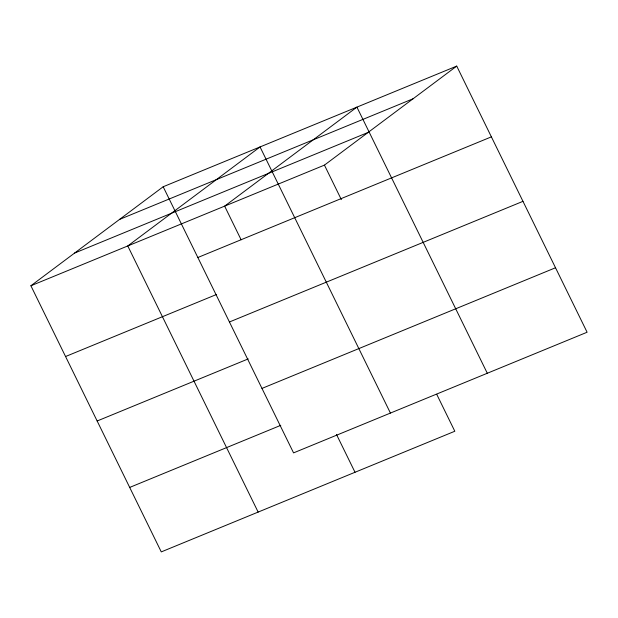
<?xml version="1.0" encoding="UTF-8"?>
<svg xmlns="http://www.w3.org/2000/svg" width="618" height="618" viewBox="0 0 618 618"><rect width="100%" height="100%" fill="white"/><g stroke="black" fill="none" stroke-linecap="round" stroke-linejoin="round"><path stroke-width="0.93" d="M436.71 394.284L454.817 431.248L161.275 551.897L30.9 285.763L163.183 186.752L456.725 66.103L587.1 332.237L293.558 452.886L163.183 186.752M30.9 285.763L324.442 165.114L456.725 66.103M119.529 219.429L413.071 98.772M74.554 253.086L368.096 132.437M197.845 257.513L491.387 136.864M65.562 356.524L216.648 294.431M229.432 321.986L522.975 201.337M97.15 420.997L248.227 358.904M261.97 388.413L555.512 267.764M129.695 487.424L280.773 425.331M487.293 373.257L356.918 107.123L224.635 206.134L241.128 239.792M324.442 165.114L341.352 199.629M390.429 413.071L260.047 146.937L127.772 245.949L258.146 512.083M336.486 434.446L355.018 472.268"/></g></svg>
